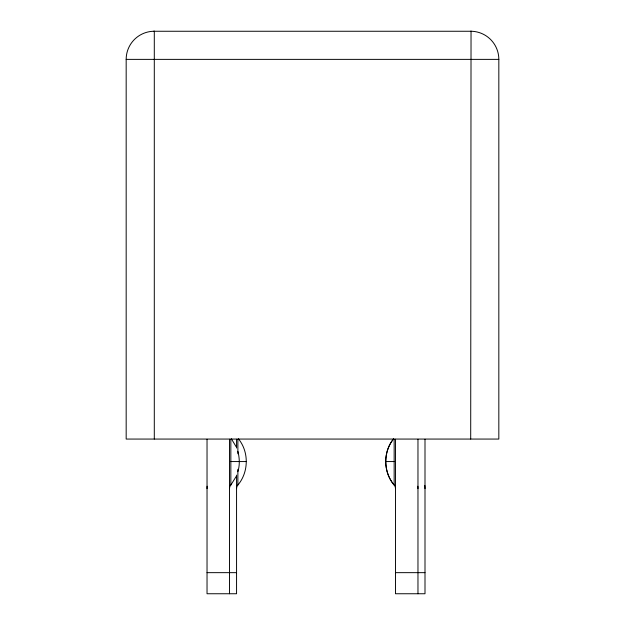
<?xml version="1.0" encoding="UTF-8"?>
<svg xmlns="http://www.w3.org/2000/svg" width="625" height="625" viewBox="0 0 625 625"><rect width="100%" height="100%" fill="white"/><g stroke="black" fill="none" stroke-linecap="round" stroke-linejoin="round"><path stroke-width="0.94" d="M394.156 439.406L394.156 485.039C383.25 472.117 382.875 451.883 393.656 438.773C382.938 451.898 383.188 472.133 394.156 485.039A5.625 5.625 0 0 1 395.469 488.648M238.359 438.773C249.141 451.844 248.805 472.164 237.875 485.039A5.625 5.625 0 0 0 236.562 488.648M237.859 471.625C239.953 465.086 239.539 458.102 237.961 451.5M236.219 476.414L230.844 485.039A5.625 5.625 0 0 0 229.531 488.648M153.961 31.258L471.305 31.258M153.695 31.258L154.297 31.25L154.297 439.062M126.172 59.375L498.828 59.375L498.828 439.062L126.172 439.062L126.172 59.375A28.125 28.125 0 0 1 154.297 31.25M230.844 461.562L246.406 461.562M385.625 461.562L394.156 461.562M207.031 572.656L236.562 572.656M395.469 572.656L425 572.656M470.703 439.062L471.039 31.258M231.344 438.773L236.125 446.711M425 439.281L425 593.75L395.469 593.75L395.469 439.281M417.969 439.281L417.969 593.75M237.875 439.406L237.875 453.812M237.875 469.312L237.875 485.039M236.562 439.281L236.562 448.039M236.562 475.109L236.562 593.75L207.031 593.75L207.031 439.281M230.844 439.406L230.844 485.039M229.531 439.281L229.531 593.75M424.812 485.391A28.125 28.125 0 0 1 425 488.648M207.031 488.648A28.125 28.125 0 0 1 207.141 486.203M417.859 486.203A28.125 28.125 0 0 1 417.969 488.648M470.703 31.25A28.125 28.125 0 0 1 498.828 59.375"/></g></svg>
